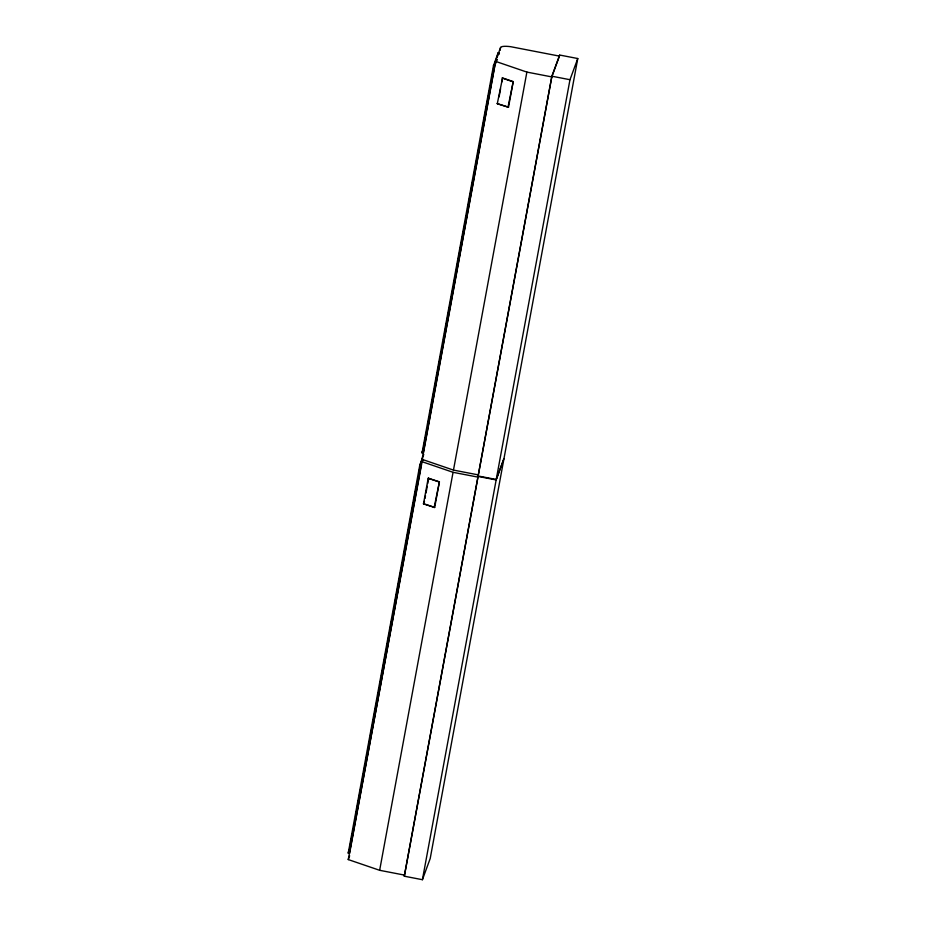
<?xml version="1.0" encoding="UTF-8"?>
<svg xmlns="http://www.w3.org/2000/svg" width="926" height="926" viewBox="0 0 926 926"><rect width="100%" height="100%" fill="white"/><g stroke="black" fill="none" stroke-linecap="round" stroke-linejoin="round"><path stroke-width="1.39" d="M420.867 466.959L349.588 853.367L348.234 853.101L419.767 465.269L423.749 454.458M422.059 452.883L493.593 65.052L494.947 65.318L423.413 453.15L422.059 452.883L423.541 448.832M348.998 851.908L349.588 848.876M350.04 846.237L352.47 833.261M352.841 831.548L353.362 828.712M353.732 826.999L354.299 823.33M355.538 816.431L357.031 808.838M357.367 806.5L359.797 793.524M360.168 791.811L360.77 788.038M362.112 781.579L363.571 773.36M363.918 771.011L365.4 763.418M365.747 761.079L367.24 753.486M367.576 751.136L368.178 748.104M368.548 746.391L369.069 743.555M369.439 741.842L370.006 738.172M370.458 735.522L371.847 728.23M372.321 726.227L376.477 702.88M376.928 700.97L377.449 698.135M377.82 696.421L378.387 692.752M378.757 691.039L379.278 688.192M379.625 685.853L381.118 678.26M381.454 675.911L383.885 662.947M384.255 661.233L384.857 657.46M385.193 655.851L385.714 653.004M386.2 651.001L387.658 642.783M388.006 640.433L389.487 632.84M389.834 630.49L392.265 617.526M392.636 615.813L393.156 612.977M393.527 611.253L394.094 607.583M395.333 600.685L395.923 597.652M396.374 595.013L399.592 577.778M399.963 576.065L400.564 572.303M401.016 570.393L401.537 567.557M401.907 565.844L402.474 562.175M402.845 560.45L403.366 557.614M403.713 555.264L405.194 547.683M405.542 545.333L407.035 537.751M407.371 535.402L407.972 532.357M408.343 530.644L409.801 522.426M410.287 520.424L411.642 512.495M412.093 509.844L413.575 502.262M413.922 499.913L416.353 486.949M416.723 485.236L417.244 482.388M417.614 480.675L418.182 477.006M419.42 470.107L420.01 467.074M423.078 450.279L423.668 447.246M424.039 445.533L424.652 441.76M425.092 439.85L425.613 437.014M425.983 435.301L426.55 431.632M427.789 424.733L429.282 417.14M429.618 414.79L431.111 407.209M431.458 404.859L432.048 401.826M432.419 400.113L433.877 391.895M434.363 389.881L435.718 381.952M436.169 379.313L437.651 371.72M437.998 369.381L438.519 366.534M438.855 364.925L440.429 356.406M440.799 354.693L441.32 351.857M441.69 350.144L442.258 346.474M443.496 339.564L444.098 336.532M444.549 333.892L447.756 316.669M448.126 314.956L448.728 311.182M449.179 309.272L449.7 306.437M450.071 304.723L451.529 296.494M451.876 294.155L453.37 286.562M453.705 284.213L455.198 276.631M455.534 274.281L456.136 271.249M456.506 269.535L457.965 261.306M458.416 258.667L459.805 251.374M460.257 248.735L461.738 241.142M462.086 238.792L462.606 235.956M462.942 234.336L464.516 225.828M464.887 224.115L465.408 221.268M465.778 219.555L466.345 215.885M467.584 208.987L469.077 201.405M469.413 199.055L471.843 186.08M472.214 184.367L472.816 180.605M474.158 174.134L475.617 165.916M475.964 163.566L477.446 155.985M477.793 153.635L479.286 146.042M479.622 143.704L480.224 140.659M480.594 138.946L481.115 136.11M481.485 134.397L482.052 130.728M482.504 128.089L483.881 120.797M484.333 118.146L488.523 95.436M488.974 93.526L489.495 90.69M489.866 88.977L490.433 85.308M491.671 78.409L493.153 70.827M493.5 68.478L494.102 65.433M356.568 812.218L357.089 809.382M363.004 777.03L363.524 774.194M371.384 731.609L371.905 728.774M380.655 681.64L381.176 678.793M387.091 646.452L387.612 643.605M395.471 601.032L395.992 598.184M409.338 525.806L409.871 522.958M411.179 515.863L411.7 513.027M433.426 395.263L433.947 392.427M435.255 385.332L435.776 382.496M450.962 300.163L451.483 297.327M457.502 264.686L458.034 261.85M459.342 254.754L459.863 251.907M468.614 204.773L469.135 201.937M475.05 169.585L475.57 166.749M483.43 124.165L483.951 121.329M492.701 74.196L493.222 71.36M404.546 875.116L379.648 870.301L348.257 859.571L422.592 459.041M497.285 57.146L498.072 52.886L499.427 53.152M500.063 50.328L500.584 47.492A12.513 2.801 10.5 0 1 510.62 46.682L559.431 56.116L559.593 55.236M423.471 503.894L428.206 478.244L439.41 481.809L434.676 507.46L423.471 503.894L424.502 501.116M497.297 103.677L502.563 77.946L513.224 81.592L508.501 107.242L497.297 103.677L508.501 107.242M424.999 498.408L425.497 495.711M426.006 493.014L427.245 486.266M427.743 483.557L428.738 478.163M499.079 96.848L500.572 88.746M501.811 81.997L502.309 79.3M434.144 507.541L439.41 481.809M507.969 107.323L513.224 81.592M379.648 870.301L453.057 472.306L421.666 461.565M478.36 474.899L453.474 470.095L526.882 72.089L495.491 61.347L500.584 47.492M404.303 876.204L478.048 476.427L496.151 479.923L503.941 458.752L430.208 858.518L422.418 879.7L404.303 876.204L477.955 477.11L453.057 472.306M478.129 475.987L551.873 76.21L559.663 55.039L577.766 58.535L504.033 458.312L496.232 479.483L478.129 475.987L551.78 76.904L526.882 72.089M422.418 879.7L496.151 479.923M496.232 479.483L569.976 79.717L577.766 58.535M493.5 65.746L498.072 52.886M495.503 61.614L422.071 459.354L453.474 470.095M496.151 59.843L497.169 59.727M495.445 63.963L496.938 59.912M551.711 77.101L559.431 56.116M422.291 451.807L423.738 447.883M419.675 465.963L422.569 458.104M422.117 460.65L423.136 460.535M348.465 852.024L349.426 849.408M348.234 853.101L349.727 849.049M348.257 859.571L349.646 855.786M497.829 53.963L499.195 54.229M551.873 76.21L569.976 79.717M419.767 465.269L421.133 465.535M502.031 78.027L512.691 81.673M428.206 478.244L438.878 481.89M425.347 504.265L434.676 507.46"/></g></svg>
